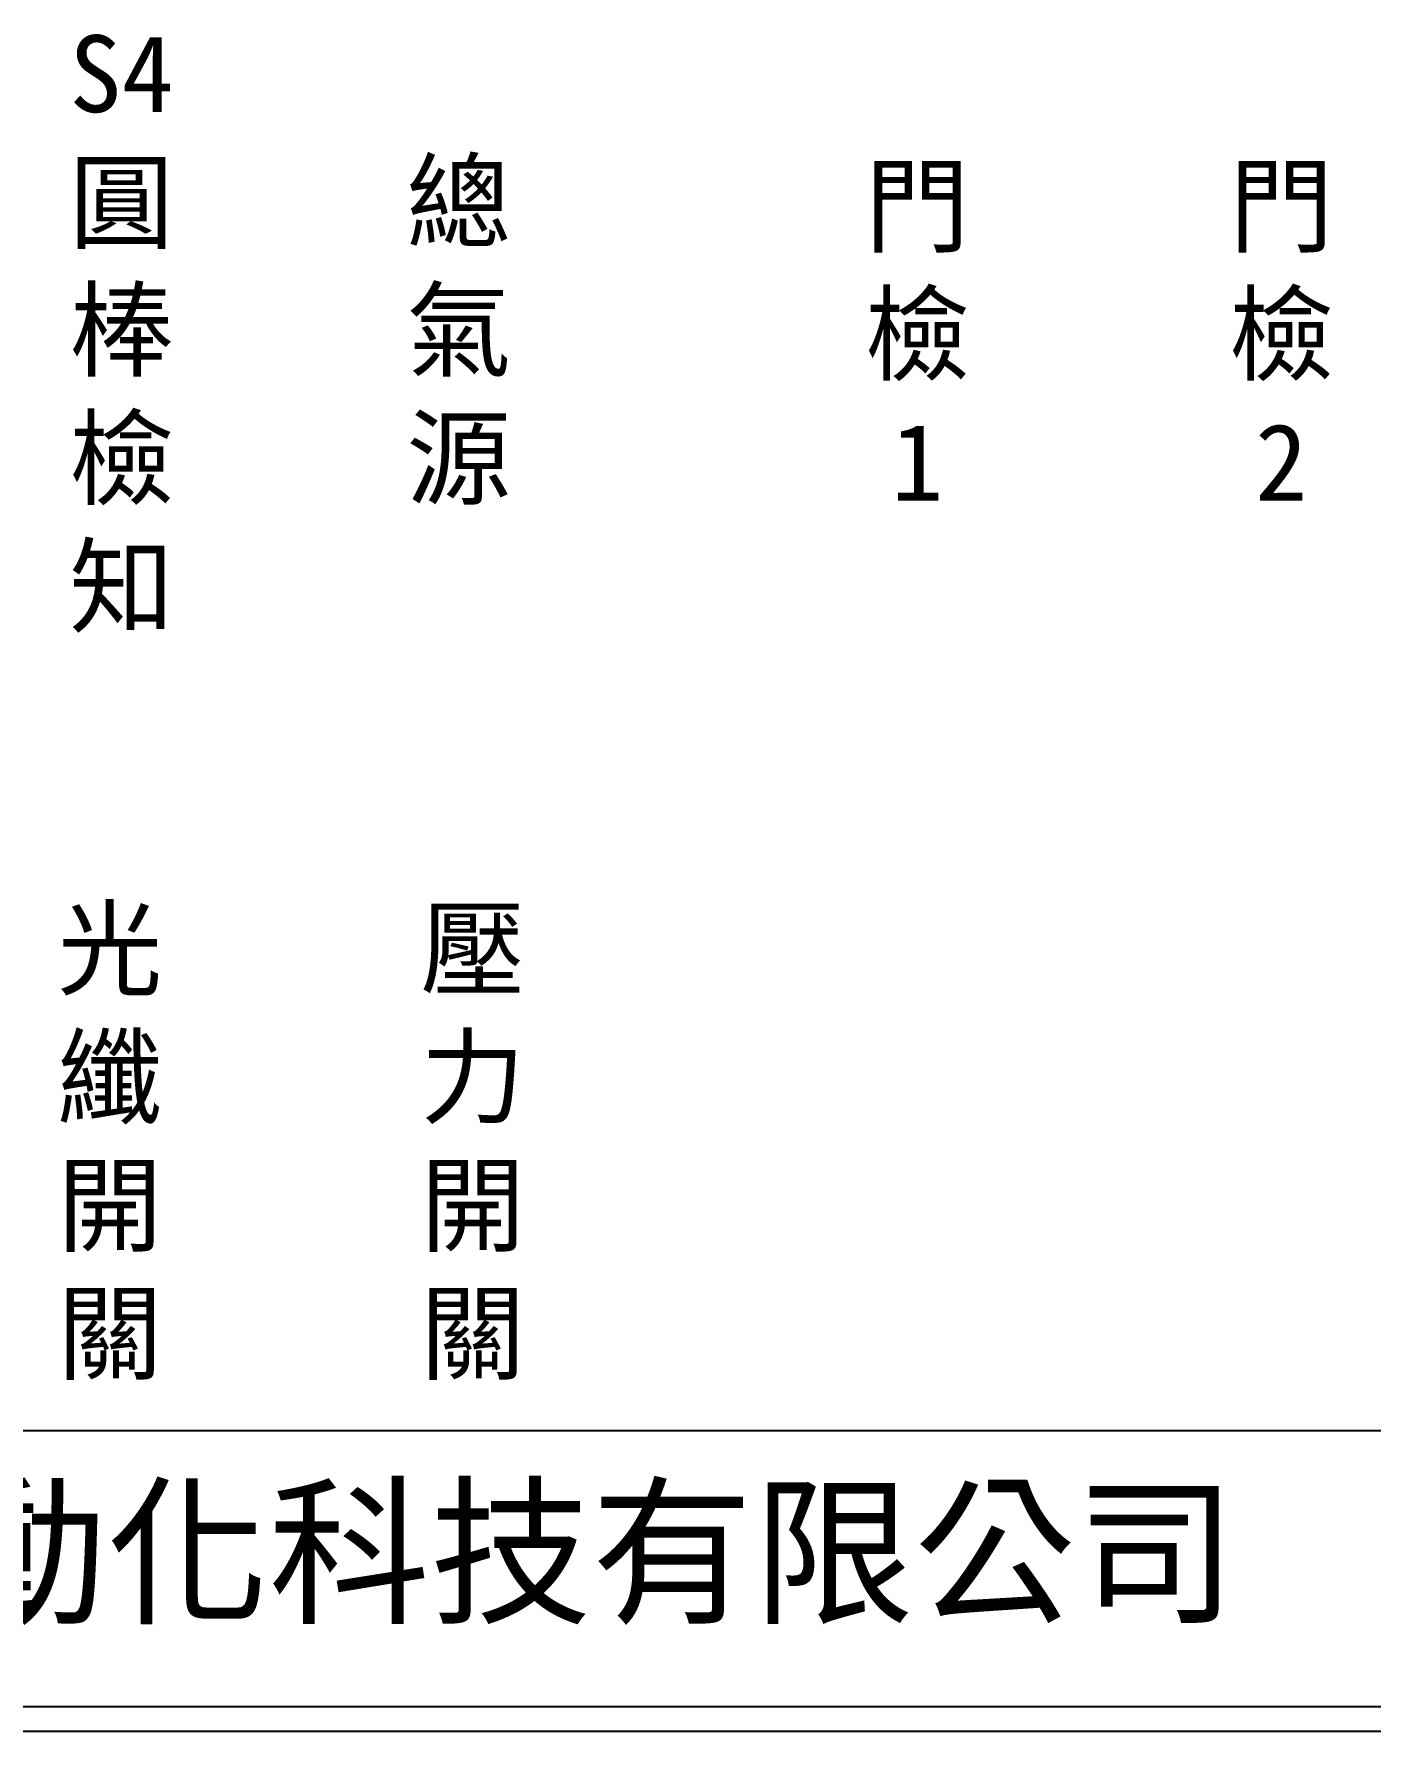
# Model space of a CAD drawing. Extents: x 325 to 612, y 3 to 207.
# Drawn here: x 392.9 to 460.7, y 3 to 89.1 of the extents above; entities that cross this region are included whole.
import ezdxf

# ---------------------------------------------------------------- set-up
doc = ezdxf.new("R2010")
doc.units = 0
doc.layers.get('0').update_dxf_attribs({"linetype": 'CONTINUOUS'})
doc.styles.add('CNS', font='romanc.shx', dxfattribs={"bigfont": 'chineset.shx'})
doc.styles.add('STSL', font='kaiu.ttf')

msp = doc.modelspace()

# ---------------------------------------------------------------- linework, layer by layer
for p, q in [((326.569, 18.25), (611.07, 18.25)), ((326.569, 4.25), (611.07, 4.25)), ((325.319, 3), (612.319, 3))]:
    msp.add_line(p, q)

# ---------------------------------------------------------------- texts
at = {"style": 'STSL'}
msp.add_text('泓陞自動化科技有限公司', height=6, dxfattribs=at).set_placement((363.923, 9.076))
at = {"char_height": 3.9, "width": 4.96081, "attachment_point": 5, "style": 'CNS'}
for s, insert in [('{\\fDFKai-SB|b0|i0|c136|p65;S4圓棒檢知}', (397.385, 73.868)), ('{\\fDFKai-SB|b0|i0|c136|p65;總氣源}', (414.484, 73.868)), ('{\\fDFKai-SB|b0|i0|c136|p65;門檢1}', (437.744, 73.868)), ('{\\fDFKai-SB|b0|i0|c136|p65;門檢2}', (456.211, 73.868)), ('{\\fDFKai-SB|b0|i0|c136|p65;光纖開關}', (396.792, 32.72)), ('{\\fDFKai-SB|b0|i0|c136|p65;壓力開關}', (415.198, 32.72))]:
    msp.add_mtext(s, dxfattribs=dict(at, insert=insert))

doc.saveas('drawing.dxf')
